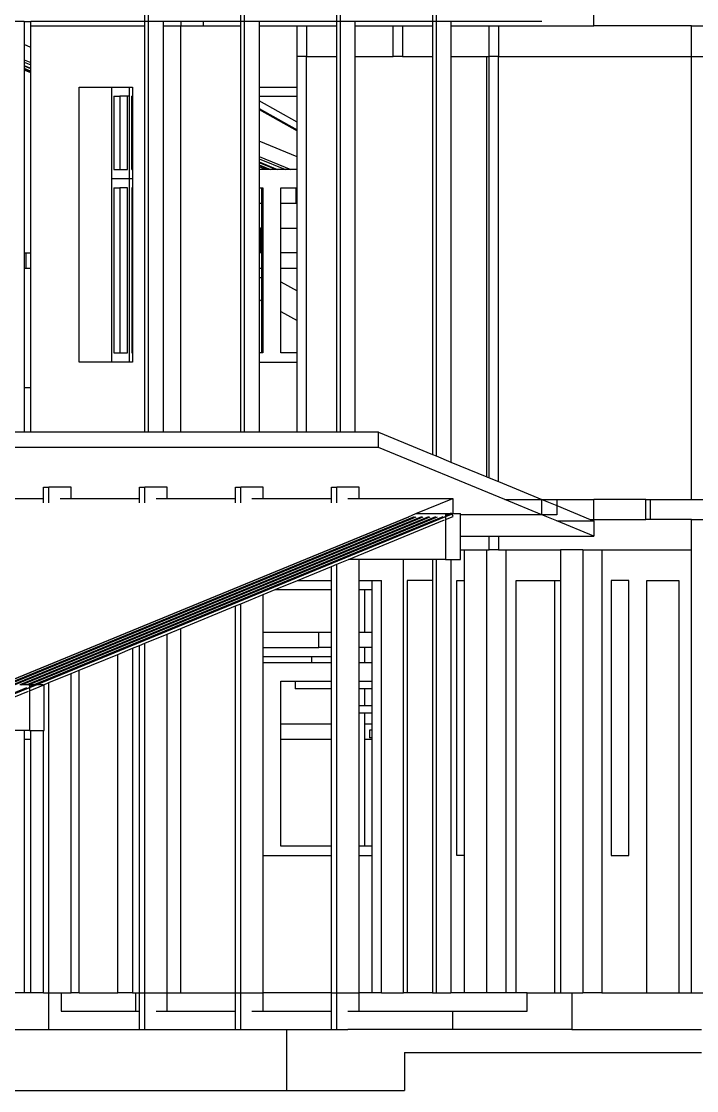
# Model space of a CAD drawing. Header units: millimetres. Extents: x -9648 to 49406, y -5724 to 5571.
# Drawn here: x -6144 to -1725, y -5724 to 1276 of the extents above; entities that cross this region are included whole.
import ezdxf

# ---------------------------------------------------------------- set-up
doc = ezdxf.new("R2010")
doc.units = ezdxf.units.MM
doc.layers.add('SectionCutEdges', color=7, linetype='Continuous')

msp = doc.modelspace()

# ---------------------------------------------------------------- linework, layer by layer
for p, q in [((-5337.6, 1375.8), (-5337.6, 1275.8)), ((-5314.4, 1375.8), (-5314.4, 1275.8)), ((-4709.5, 1375.8), (-4709.5, 1275.8)), ((-4686.2, 1375.8), (-4686.2, 1275.8)), ((-4081.3, 1375.8), (-4081.3, 1275.8)), ((-4058, 1375.8), (-4058, 1275.8)), ((-3453.1, 1375.8), (-3453.1, 1275.8)), ((-3429.9, 1375.8), (-3429.9, 1275.8)), ((-6126.8, 1275.8), (-6224.1, 1275.8)), ((-6126.8, 1275.8), (-6083.1, 1275.8)), ((-6126.8, 1275.8), (-6126.8, 1123.9)), ((-6083.1, 1245.8), (-6083.1, 1275.8)), ((-5337.6, 1275.8), (-6083.1, 1275.8)), ((-5337.6, 1275.8), (-5337.6, 1245.8)), ((-5314.4, 1275.8), (-5337.6, 1275.8)), ((-5314.4, 1275.8), (-5314.4, -1414.5)), ((-5217.1, 1275.8), (-5314.4, 1275.8)), ((-5217.1, 1275.8), (-5217.1, 1245.8)), ((-5101.2, 1275.8), (-5217.1, 1275.8)), ((-5101.2, 1275.8), (-5101.2, 1245.8)), ((-4955.4, 1275.8), (-5101.2, 1275.8)), ((-4955.4, 1275.8), (-4955.4, 1245.8)), ((-4709.5, 1275.8), (-4955.4, 1275.8)), ((-4709.5, 1275.8), (-4709.5, 1245.8)), ((-4686.2, 1275.8), (-4709.5, 1275.8)), ((-4686.2, 1275.8), (-4686.2, -1414.5)), ((-4588.9, 1275.8), (-4686.2, 1275.8)), ((-4081.3, 1275.8), (-4588.9, 1275.8)), ((-4588.9, 1275.8), (-4588.9, 1245.8)), ((-4081.3, 1275.8), (-4081.3, 1245.8)), ((-4058, 1275.8), (-4081.3, 1275.8)), ((-4058, 1275.8), (-4058, -1414.5)), ((-3960.8, 1275.8), (-4058, 1275.8)), ((-3960.8, 1275.8), (-3960.8, 1245.8)), ((-3453.1, 1275.8), (-3960.8, 1275.8)), ((-3453.1, 1275.8), (-3453.1, 1245.8)), ((-3429.9, 1275.8), (-3453.1, 1275.8)), ((-3429.9, 1275.8), (-3429.9, -1569.2)), ((-3332.6, 1275.8), (-3429.9, 1275.8)), ((-3332.6, 1275.8), (-3332.6, 1245.8)), ((-2737, 1275.8), (-3332.6, 1275.8)), ((-6083.1, 1245.8), (-5337.6, 1245.8)), ((-6083.1, 1105.9), (-6083.1, 1245.8)), ((-5337.6, 1245.8), (-5337.6, -1414.5)), ((-5217.1, 1245.8), (-5101.2, 1245.8)), ((-5217.1, 1245.8), (-5217.1, -1414.5)), ((-5101.2, 1245.8), (-4955.4, 1245.8)), ((-5101.2, -1414.5), (-5101.2, 1245.8)), ((-4955.4, 1245.8), (-4709.5, 1245.8)), ((-4709.5, 1245.8), (-4709.5, -1414.5)), ((-4588.9, 1245.8), (-4339.1, 1245.8)), ((-4588.9, 1245.8), (-4588.9, 845.8)), ((-4339.1, 1045.8), (-4339.1, 1245.8)), ((-4339.1, 1245.8), (-4278.6, 1245.8)), ((-4278.6, 1245.8), (-4278.6, 1045.8)), ((-4278.6, 1245.8), (-4081.3, 1245.8)), ((-4081.3, 1245.8), (-4081.3, 1045.8)), ((-3960.8, 1245.8), (-3710.9, 1245.8)), ((-3960.8, 1245.8), (-3960.8, 1045.8)), ((-3710.9, 1045.8), (-3710.9, 1245.8)), ((-3710.9, 1245.8), (-3650.4, 1245.8)), ((-3650.4, 1245.8), (-3453.1, 1245.8)), ((-3650.4, 1245.8), (-3650.4, 1045.8)), ((-3453.1, 1245.8), (-3453.1, 1045.8)), ((-3332.6, 1245.8), (-3082.7, 1245.8)), ((-3332.6, 1245.8), (-3332.6, 1045.8)), ((-3082.7, 1245.8), (-3022.2, 1245.8)), ((-3082.7, 1045.8), (-3082.7, 1245.8)), ((-3022.2, 1245.8), (-3022.2, 1045.8)), ((-3022.2, 1245.8), (-2396.6, 1245.8)), ((-1757.9, 1045.8), (-1757.9, 1245.8)), ((-6083.1, 1105.9), (-6126.8, 1123.9)), ((-6126.8, 1123.9), (-6126.8, 1023.9)), ((-6083.1, 1005.9), (-6083.1, 1105.9)), ((-6126.8, 1023.9), (-6083.1, 1005.9)), ((-6126.8, 1023.9), (-6126.8, 1009.5)), ((-6126.8, 1009.5), (-6083.1, 991.5)), ((-6126.8, 1009.5), (-6126.8, 987.9)), ((-6126.8, 987.9), (-6083.1, 969.9)), ((-6126.8, 987.9), (-6126.8, 983.1)), ((-6083.1, 965.1), (-6126.8, 983.1)), ((-6126.8, 983.1), (-6126.8, 968.8)), ((-6083.1, 991.5), (-6083.1, 1005.9)), ((-6083.1, 969.9), (-6083.1, 991.5)), ((-4278.6, 1045.8), (-4339.1, 1045.8)), ((-4339.1, 845.8), (-4339.1, 1045.8)), ((-4278.6, 1045.8), (-4081.3, 1045.8)), ((-4278.6, -1414.5), (-4278.6, 1045.8)), ((-4081.3, 1045.8), (-4081.3, -1414.5)), ((-3960.8, 1045.8), (-3710.9, 1045.8)), ((-3960.8, 1045.8), (-3960.8, -1414.5)), ((-3650.4, 1045.8), (-3710.9, 1045.8)), ((-3650.4, 1045.8), (-3453.1, 1045.8)), ((-3453.1, 1045.8), (-3453.1, -1559.7)), ((-3332.6, 1045.8), (-3332.6, -1609.2)), ((-3332.6, 1045.8), (-3098.8, 1045.8)), ((-3098.8, -1705.4), (-3098.8, 1045.8)), ((-3098.8, 1045.8), (-3082.7, 1045.8)), ((-3022.2, 1045.8), (-3082.7, 1045.8)), ((-3082.7, -1712), (-3082.7, 1045.8)), ((-3022.2, 1045.8), (-1757.9, 1045.8)), ((-3022.2, -1736.9), (-3022.2, 1045.8)), ((-1757.9, -1854.2), (-1757.9, 1045.8)), ((-1757.9, 1045.8), (-1417.5, 1045.8)), ((-6126.8, 968.8), (-6083.1, 950.8)), ((-6126.8, 968.8), (-6126.8, 964)), ((-6083.1, 946), (-6126.8, 964)), ((-6126.8, 964), (-6126.8, 956.1)), ((-6083.1, 938.1), (-6126.8, 956.1)), ((-6126.8, 956.1), (-6126.8, -239.2)), ((-6083.1, 965.1), (-6083.1, 969.9)), ((-6083.1, 950.8), (-6083.1, 965.1)), ((-6083.1, 946), (-6083.1, 950.8)), ((-6083.1, 938.1), (-6083.1, 946)), ((-6083.1, -239.2), (-6083.1, 938.1)), ((-5766.6, -954.2), (-5766.6, 845.8)), ((-5766.6, 845.8), (-5552.7, 845.8)), ((-5552.7, 245.8), (-5552.7, 845.8)), ((-5552.7, 845.8), (-5436.3, 845.8)), ((-5436.3, 845.8), (-5417.7, 845.8)), ((-5436.3, 785.8), (-5436.3, 845.8)), ((-5417.7, 845.8), (-5417.7, 785.8)), ((-4588.9, 845.8), (-4339.1, 845.8)), ((-4588.9, 845.8), (-4588.9, 785.8)), ((-4339.1, 785.8), (-4339.1, 845.8)), ((-5538.7, 785.8), (-5538.7, 305.8)), ((-5538.7, 785.8), (-5499.8, 785.8)), ((-5499.8, 785.8), (-5499.8, 305.8)), ((-5450.3, 785.8), (-5499.8, 785.8)), ((-5450.3, 305.8), (-5450.3, 785.8)), ((-5436.3, 785.8), (-5450.3, 785.8)), ((-5436.3, 245.8), (-5436.3, 785.8)), ((-5417.7, 785.8), (-5422.4, 785.8)), ((-5422.4, 305.8), (-5422.4, 785.8)), ((-5417.7, 785.8), (-5417.7, 305.8)), ((-4588.9, 785.8), (-4339.1, 785.8)), ((-4588.9, 785.8), (-4588.9, 754.7)), ((-4339.1, 616.4), (-4339.1, 785.8)), ((-4339.1, 616.4), (-4588.9, 754.7)), ((-4588.9, 754.7), (-4588.9, 704.7)), ((-4588.9, 704.7), (-4339.1, 566.4)), ((-4588.9, 704.7), (-4588.9, 698.2)), ((-4588.9, 698.2), (-4339.1, 559.9)), ((-4588.9, 698.2), (-4588.9, 491.4)), ((-4339.1, 566.4), (-4339.1, 616.4)), ((-4339.1, 559.9), (-4339.1, 566.4)), ((-4339.1, 388.6), (-4588.9, 491.4)), ((-4588.9, 491.4), (-4588.9, 391.4)), ((-4339.1, 388.6), (-4339.1, 559.9)), ((-4588.9, 391.4), (-4380.7, 305.8)), ((-4588.9, 391.4), (-4588.9, 377)), ((-4588.9, 377), (-4415.9, 305.8)), ((-4588.9, 377), (-4588.9, 355.4)), ((-4588.9, 355.4), (-4468.2, 305.8)), ((-4588.9, 355.4), (-4588.9, 350.6)), ((-4479.9, 305.8), (-4588.9, 350.6)), ((-4588.9, 350.6), (-4588.9, 336.3)), ((-4339.1, 305.8), (-4339.1, 388.6)), ((-5538.7, 305.8), (-5499.8, 305.8)), ((-5499.8, 305.8), (-5450.3, 305.8)), ((-5422.4, 305.8), (-5417.7, 305.8)), ((-5417.7, 305.8), (-5417.7, 245.8)), ((-4588.9, 336.3), (-4514.8, 305.8)), ((-4588.9, 336.3), (-4588.9, 331.5)), ((-4526.4, 305.8), (-4588.9, 331.5)), ((-4588.9, 331.5), (-4588.9, 323.6)), ((-4545.7, 305.8), (-4588.9, 323.6)), ((-4588.9, 323.6), (-4588.9, 305.8)), ((-4545.7, 305.8), (-4588.9, 305.8)), ((-4588.9, 305.8), (-4588.9, 185.8)), ((-4526.4, 305.8), (-4545.7, 305.8)), ((-4514.8, 305.8), (-4526.4, 305.8)), ((-4479.9, 305.8), (-4514.8, 305.8)), ((-4468.2, 305.8), (-4479.9, 305.8)), ((-4415.9, 305.8), (-4468.2, 305.8)), ((-4380.7, 305.8), (-4415.9, 305.8)), ((-4339.1, 305.8), (-4380.7, 305.8)), ((-4339.1, 185.8), (-4339.1, 305.8)), ((-5552.7, -954.2), (-5552.7, 245.8)), ((-5436.3, 245.8), (-5552.7, 245.8)), ((-5436.3, -954.2), (-5436.3, 245.8)), ((-5417.7, 245.8), (-5436.3, 245.8)), ((-5417.7, 245.8), (-5417.7, 185.8)), ((-5538.7, 185.8), (-5538.7, -894.2)), ((-5538.7, 185.8), (-5499.8, 185.8)), ((-5499.8, 185.8), (-5499.8, -894.2)), ((-5450.3, 185.8), (-5499.8, 185.8)), ((-5450.3, -894.2), (-5450.3, 185.8)), ((-5417.7, 185.8), (-5422.4, 185.8)), ((-5422.4, 185.8), (-5422.4, -894.2)), ((-5417.7, 185.8), (-5417.7, -894.2)), ((-4588.9, 185.8), (-4573, 185.8)), ((-4588.9, 185.8), (-4588.9, 83.8)), ((-4573, 185.8), (-4563.7, 185.8)), ((-4573, 185.8), (-4573, 83.8)), ((-4563.7, 185.8), (-4563.7, -894.2)), ((-4447, 185.8), (-4344.8, 185.8)), ((-4447, 83.8), (-4447, 185.8)), ((-4344.8, 83.8), (-4344.8, 185.8)), ((-4344.8, 185.8), (-4339.1, 185.8)), ((-4339.1, 83.8), (-4339.1, 185.8)), ((-4573, 83.8), (-4588.9, 83.8)), ((-4588.9, 83.8), (-4588.9, -77.7)), ((-4573, 83.8), (-4573, -77.7)), ((-4344.8, 83.8), (-4447, 83.8)), ((-4447, -77.7), (-4447, 83.8)), ((-4339.1, 83.8), (-4344.8, 83.8)), ((-4339.1, -77.7), (-4339.1, 83.8)), ((-4579.3, -77.7), (-4588.9, -77.7)), ((-4588.9, -77.7), (-4588.9, -239.2)), ((-4579.3, -239.2), (-4579.3, -77.7)), ((-4579.3, -77.7), (-4573, -77.7)), ((-4573, -77.7), (-4573, -239.2)), ((-4447, -77.7), (-4339.1, -77.7)), ((-4447, -239.2), (-4447, -77.7)), ((-4339.1, -239.2), (-4339.1, -77.7)), ((-6126.8, -239.2), (-6113.3, -239.2)), ((-6126.8, -239.2), (-6126.8, -339.2)), ((-6113.3, -239.2), (-6083.1, -239.2)), ((-6113.3, -339.2), (-6113.3, -239.2)), ((-6083.1, -339.2), (-6083.1, -239.2)), ((-4579.3, -239.2), (-4588.9, -239.2)), ((-4588.9, -239.2), (-4588.9, -339.2)), ((-4573, -239.2), (-4579.3, -239.2)), ((-4573, -239.2), (-4573, -339.2)), ((-4339.1, -239.2), (-4447, -239.2)), ((-4447, -339.2), (-4447, -239.2)), ((-4339.1, -339.2), (-4339.1, -239.2)), ((-6126.8, -339.2), (-6113.3, -339.2)), ((-6126.8, -339.2), (-6126.8, -1124.2)), ((-6113.3, -339.2), (-6083.1, -339.2)), ((-6083.1, -1124.2), (-6083.1, -339.2)), ((-4588.9, -339.2), (-4573, -339.2)), ((-4588.9, -339.2), (-4588.9, -400.7)), ((-4573, -339.2), (-4573, -400.7)), ((-4447, -339.2), (-4339.1, -339.2)), ((-4447, -429.4), (-4447, -339.2)), ((-4339.1, -489.2), (-4339.1, -339.2)), ((-4588.9, -400.7), (-4573, -400.7)), ((-4588.9, -400.7), (-4588.9, -544)), ((-4573, -400.7), (-4573, -552.8)), ((-4447, -429.4), (-4339.1, -489.2)), ((-4447, -622.6), (-4447, -429.4)), ((-4339.1, -682.3), (-4339.1, -489.2)), ((-4588.9, -544), (-4573, -552.8)), ((-4588.9, -544), (-4588.9, -894.2)), ((-4573, -552.8), (-4573, -894.2)), ((-4447, -622.6), (-4339.1, -682.3)), ((-4447, -894.2), (-4447, -622.6)), ((-4339.1, -894.2), (-4339.1, -682.3)), ((-5538.7, -894.2), (-5499.8, -894.2)), ((-5499.8, -894.2), (-5450.3, -894.2)), ((-5422.4, -894.2), (-5417.7, -894.2)), ((-5417.7, -894.2), (-5417.7, -954.2)), ((-4573, -894.2), (-4588.9, -894.2)), ((-4588.9, -894.2), (-4588.9, -954.2)), ((-4563.7, -894.2), (-4573, -894.2)), ((-4339.1, -894.2), (-4447, -894.2)), ((-4339.1, -954.2), (-4339.1, -894.2)), ((-5552.7, -954.2), (-5766.6, -954.2)), ((-5436.3, -954.2), (-5552.7, -954.2)), ((-5417.7, -954.2), (-5436.3, -954.2)), ((-4588.9, -954.2), (-4339.1, -954.2)), ((-4588.9, -954.2), (-4588.9, -1414.5)), ((-4339.1, -1414.5), (-4339.1, -954.2)), ((-6083.1, -1124.2), (-6126.8, -1124.2)), ((-6126.8, -1124.2), (-6126.8, -1414.5)), ((-6083.1, -1414.5), (-6083.1, -1124.2)), ((-6126.8, -1414.5), (-6224.1, -1414.5)), ((-6083.1, -1414.5), (-6126.8, -1414.5)), ((-5337.6, -1414.5), (-6083.1, -1414.5)), ((-5314.4, -1414.5), (-5337.6, -1414.5)), ((-5217.1, -1414.5), (-5314.4, -1414.5)), ((-5101.2, -1414.5), (-5217.1, -1414.5)), ((-4709.5, -1414.5), (-5101.2, -1414.5)), ((-4686.2, -1414.5), (-4709.5, -1414.5)), ((-4588.9, -1414.5), (-4686.2, -1414.5)), ((-4339.1, -1414.5), (-4588.9, -1414.5)), ((-4278.6, -1414.5), (-4339.1, -1414.5)), ((-4081.3, -1414.5), (-4278.6, -1414.5)), ((-4058, -1414.5), (-4081.3, -1414.5)), ((-3960.8, -1414.5), (-4058, -1414.5)), ((-3806, -1414.5), (-3960.8, -1414.5)), ((-3806, -1514.5), (-7421.1, -1514.5)), ((-5999.2, -1774.2), (-5964.3, -1774.2)), ((-5999.2, -1846.9), (-5999.2, -1774.2)), ((-5964.3, -1876.9), (-5964.3, -1774.2)), ((-5818.4, -1774.2), (-5964.3, -1774.2)), ((-5818.4, -1846.9), (-5818.4, -1774.2)), ((-5371, -1774.2), (-5336.1, -1774.2)), ((-5371, -1846.9), (-5371, -1774.2)), ((-5336.1, -1876.9), (-5336.1, -1774.2)), ((-5190.2, -1774.2), (-5336.1, -1774.2)), ((-5190.2, -1846.9), (-5190.2, -1774.2)), ((-4742.8, -1774.2), (-4707.9, -1774.2)), ((-4742.8, -1846.9), (-4742.8, -1774.2)), ((-4707.9, -1876.9), (-4707.9, -1774.2)), ((-4562, -1774.2), (-4707.9, -1774.2)), ((-4562, -1846.9), (-4562, -1774.2)), ((-4114.6, -1774.2), (-4079.7, -1774.2)), ((-4114.6, -1846.9), (-4114.6, -1774.2)), ((-4079.7, -1876.9), (-4079.7, -1774.2)), ((-3933.9, -1774.2), (-4079.7, -1774.2)), ((-3933.9, -1846.9), (-3933.9, -1774.2)), ((-6612.8, -1846.9), (-5999.2, -1846.9)), ((-5999.2, -1876.9), (-5999.2, -1846.9)), ((-5891.3, -1846.9), (-5818.4, -1846.9)), ((-5818.4, -1846.9), (-5371, -1846.9)), ((-5371, -1876.9), (-5371, -1846.9)), ((-5263.1, -1846.9), (-5190.2, -1846.9)), ((-5190.2, -1846.9), (-4742.8, -1846.9)), ((-4742.8, -1876.9), (-4742.8, -1846.9)), ((-4635, -1846.9), (-4562, -1846.9)), ((-4562, -1846.9), (-4114.6, -1846.9)), ((-4114.6, -1876.9), (-4114.6, -1846.9)), ((-4006.8, -1846.9), (-3933.9, -1846.9)), ((-3933.9, -1846.9), (-3319.8, -1846.9)), ((-2980.1, -1854.2), (-2737, -1854.2)), ((-2639.7, -1854.2), (-2396.6, -1854.2)), ((-2057.7, -1984.2), (-2057.7, -1854.2)), ((-2027.5, -1984.2), (-2027.5, -1854.2)), ((-3562.9, -1946.9), (-3368.4, -1946.9)), ((-3368.4, -1964.3), (-3326.3, -1946.9)), ((-3337.9, -1946.9), (-3368.4, -1959.5)), ((-3319.1, -1965.5), (-3325.4, -1949.3)), ((-2737, -1954.2), (-3271.1, -1954.2)), ((-6282.9, -3067.3), (-3607.6, -1966.9)), ((-3572.7, -1966.9), (-6248, -3067.3)), ((-6236.3, -3067.3), (-3561, -1966.9)), ((-3526.1, -1966.9), (-6201.4, -3067.3)), ((-6189.8, -3067.3), (-3514.5, -1966.9)), ((-3479.6, -1966.9), (-6154.9, -3067.3)), ((-6143.3, -3067.3), (-3468, -1966.9)), ((-3433.1, -1966.9), (-6108.4, -3067.3)), ((-6096.8, -3067.3), (-3421.4, -1966.9)), ((-3386.5, -1966.9), (-6061.9, -3067.3)), ((-6050.2, -3067.3), (-3374.9, -1966.9)), ((-4003.3, -2246.9), (-3374.9, -1988.5)), ((-3368.4, -1985.8), (-3319.1, -1965.5)), ((-2639.7, -1994.2), (-2396.6, -1994.2)), ((-2420.9, -1984.2), (-2396.6, -1984.2)), ((-1757.9, -2184.2), (-1757.9, -1984.2)), ((-3271.1, -2094.2), (-3082.7, -2094.2)), ((-3082.7, -2184.2), (-3082.7, -2094.2)), ((-3082.7, -2094.2), (-3022.2, -2094.2)), ((-3022.2, -2094.2), (-3022.2, -2184.2)), ((-3022.2, -2094.2), (-2396.6, -2094.2)), ((-3271.1, -2184.2), (-3243, -2184.2)), ((-3243, -2384.2), (-3243, -2184.2)), ((-3243, -2184.2), (-3098.8, -2184.2)), ((-3098.8, -5084.2), (-3098.8, -2184.2)), ((-3098.8, -2184.2), (-3082.7, -2184.2)), ((-3022.2, -2184.2), (-3082.7, -2184.2)), ((-3022.2, -2184.2), (-2972.4, -2184.2)), ((-2972.4, -5084.2), (-2972.4, -2184.2)), ((-2972.4, -2184.2), (-2614.9, -2184.2)), ((-2614.9, -2184.2), (-2614.9, -2384.2)), ((-2470.6, -2184.2), (-2614.9, -2184.2)), ((-2470.6, -2184.2), (-2470.6, -5084.2)), ((-2470.6, -2184.2), (-2344.2, -2184.2)), ((-2344.2, -2184.2), (-2344.2, -5084.2)), ((-2344.2, -2184.2), (-1757.9, -2184.2)), ((-1757.9, -5084.2), (-1757.9, -2184.2)), ((-4337.1, -2384.2), (-4114.6, -2292.7)), ((-4114.6, -2292.7), (-4079.7, -2278.4)), ((-4114.6, -2384.2), (-4114.6, -2292.7)), ((-4079.7, -2278.4), (-4003.3, -2246.9)), ((-4079.7, -5084.2), (-4079.7, -2278.4)), ((-3933.9, -2246.9), (-4003.3, -2246.9)), ((-3642.4, -2246.9), (-3933.9, -2246.9)), ((-3933.9, -2384.2), (-3933.9, -2246.9)), ((-3642.4, -5084.2), (-3642.4, -2246.9)), ((-3453.1, -2246.9), (-3642.4, -2246.9)), ((-3453.1, -2246.9), (-3453.1, -2384.2)), ((-3429.9, -2246.9), (-3453.1, -2246.9)), ((-3429.9, -2246.9), (-3429.9, -5084.2)), ((-3368.4, -2246.9), (-3429.9, -2246.9)), ((-3332.6, -2246.9), (-3332.6, -5084.2)), ((-4562, -2476.7), (-4483, -2444.2)), ((-4483, -2444.2), (-4337.1, -2384.2)), ((-4483, -2444.2), (-4114.6, -2444.2)), ((-4337.1, -2384.2), (-4114.6, -2384.2)), ((-4114.6, -2444.2), (-4114.6, -2384.2)), ((-4114.6, -2724.2), (-4114.6, -2444.2)), ((-3933.9, -2384.2), (-3848.8, -2384.2)), ((-3933.9, -2444.2), (-3933.9, -2384.2)), ((-3933.9, -2444.2), (-3896.1, -2444.2)), ((-3933.9, -2724.2), (-3933.9, -2444.2)), ((-3896.1, -2724.2), (-3896.1, -2444.2)), ((-3896.1, -2444.2), (-3848.8, -2444.2)), ((-3848.8, -2384.2), (-3788.3, -2384.2)), ((-3848.8, -2444.2), (-3848.8, -2384.2)), ((-3848.8, -2724.2), (-3848.8, -2444.2)), ((-3788.3, -5084.2), (-3788.3, -2384.2)), ((-3453.1, -2384.2), (-3619.1, -2384.2)), ((-3619.1, -2384.2), (-3619.1, -5084.2)), ((-3453.1, -2384.2), (-3453.1, -5084.2)), ((-3293.4, -4184.2), (-3293.4, -2384.2)), ((-3293.4, -2384.2), (-3243, -2384.2)), ((-3243, -4184.2), (-3243, -2384.2)), ((-2904.9, -5084.2), (-2904.9, -2384.2)), ((-2904.9, -2384.2), (-2652, -2384.2)), ((-2652, -2384.2), (-2614.9, -2384.2)), ((-2652, -5084.2), (-2652, -2384.2)), ((-2614.9, -2384.2), (-2614.9, -5084.2)), ((-2167.4, -2384.2), (-2283.7, -2384.2)), ((-2283.7, -2384.2), (-2283.7, -4184.2)), ((-2167.4, -4184.2), (-2167.4, -2384.2)), ((-2051, -5084.2), (-2051, -2384.2)), ((-2051, -2384.2), (-1841.6, -2384.2)), ((-1841.6, -2384.2), (-1841.6, -5084.2)), ((-4707.9, -2536.7), (-4562, -2476.7)), ((-4562, -2724.2), (-4562, -2476.7)), ((-5101.2, -2698.5), (-4742.8, -2551.1)), ((-4742.8, -2551.1), (-4707.9, -2536.7)), ((-4742.8, -5084.2), (-4742.8, -2551.1)), ((-4707.9, -5084.2), (-4707.9, -2536.7)), ((-5190.2, -2735.1), (-5101.2, -2698.5)), ((-5101.2, -5084.2), (-5101.2, -2698.5)), ((-4197.4, -2724.2), (-4562, -2724.2)), ((-4562, -2824.2), (-4562, -2724.2)), ((-4114.6, -2724.2), (-4197.4, -2724.2)), ((-4197.4, -2823.2), (-4197.4, -2724.2)), ((-4114.6, -2823.2), (-4114.6, -2724.2)), ((-3896.1, -2724.2), (-3933.9, -2724.2)), ((-3933.9, -2823.2), (-3933.9, -2724.2)), ((-3848.8, -2724.2), (-3896.1, -2724.2)), ((-3848.8, -2823.2), (-3848.8, -2724.2)), ((-5371, -2809.4), (-5336.1, -2795.1)), ((-5336.1, -2795.1), (-5190.2, -2735.1)), ((-5336.1, -5084.2), (-5336.1, -2795.1)), ((-5190.2, -5084.2), (-5190.2, -2735.1)), ((-5766.6, -2972.2), (-5513.8, -2868.2)), ((-5513.8, -2868.2), (-5417.7, -2828.6)), ((-5513.8, -5084.2), (-5513.8, -2868.2)), ((-5417.7, -2828.6), (-5371, -2809.4)), ((-5417.7, -2828.6), (-5417.7, -5084.2)), ((-5371, -5084.2), (-5371, -2809.4)), ((-4562, -2824.2), (-4197.4, -2824.2)), ((-4562, -2884.2), (-4562, -2824.2)), ((-4114.6, -2823.2), (-4197.4, -2823.2)), ((-4197.4, -2824.2), (-4197.4, -2823.2)), ((-4114.6, -2884.2), (-4114.6, -2823.2)), ((-3896.1, -2823.2), (-3933.9, -2823.2)), ((-3933.9, -2924.2), (-3933.9, -2823.2)), ((-3896.1, -2924.2), (-3896.1, -2823.2)), ((-3848.8, -2823.2), (-3896.1, -2823.2)), ((-3848.8, -2924.2), (-3848.8, -2823.2)), ((-4246, -2884.2), (-4562, -2884.2)), ((-4562, -2924.2), (-4562, -2884.2)), ((-4562, -4184.2), (-4562, -2924.2)), ((-4246, -2924.2), (-4562, -2924.2)), ((-4114.6, -2884.2), (-4246, -2884.2)), ((-4246, -2884.2), (-4246, -2924.2)), ((-4114.6, -2924.2), (-4246, -2924.2)), ((-4114.6, -2924.2), (-4114.6, -2884.2)), ((-4114.6, -3044.2), (-4114.6, -2924.2)), ((-3896.1, -2924.2), (-3933.9, -2924.2)), ((-3933.9, -3044.2), (-3933.9, -2924.2)), ((-3848.8, -2924.2), (-3896.1, -2924.2)), ((-3848.8, -3044.2), (-3848.8, -2924.2)), ((-5964.3, -3053.4), (-5818.4, -2993.4)), ((-5818.4, -2993.4), (-5766.6, -2972.2)), ((-5818.4, -5084.2), (-5818.4, -2993.4)), ((-5766.6, -5084.2), (-5766.6, -2972.2)), ((-6143.3, -3067.3), (-6154.9, -3067.3)), ((-6108.4, -3067.3), (-6143.3, -3067.3)), ((-6096.8, -3067.3), (-6108.4, -3067.3)), ((-6092.3, -3067.3), (-6096.8, -3067.3)), ((-6092.3, -3084.6), (-6050.2, -3067.3)), ((-6061.9, -3067.3), (-6092.3, -3079.8)), ((-6092.3, -3106.1), (-6001.6, -3068.8)), ((-5997.8, -3067.3), (-5964.3, -3053.4)), ((-5964.3, -5084.2), (-5964.3, -3053.4)), ((-4447, -3044.2), (-4351.8, -3044.2)), ((-4447, -3324.2), (-4447, -3044.2)), ((-4351.8, -3044.2), (-4351.8, -3094.2)), ((-4351.8, -3044.2), (-4114.6, -3044.2)), ((-4114.6, -3094.2), (-4114.6, -3044.2)), ((-3933.9, -3044.2), (-3848.8, -3044.2)), ((-3933.9, -3094.2), (-3933.9, -3044.2)), ((-3848.8, -3094.2), (-3848.8, -3044.2)), ((-7210, -3544.3), (-6098.8, -3087.3)), ((-6110.5, -3087.3), (-7210, -3539.5)), ((-6727.3, -3367.3), (-6098.8, -3108.8)), ((-4114.6, -3094.2), (-4351.8, -3094.2)), ((-4114.6, -3324.2), (-4114.6, -3094.2)), ((-3896.1, -3094.2), (-3933.9, -3094.2)), ((-3933.9, -3204.2), (-3933.9, -3094.2)), ((-3896.1, -3204.2), (-3896.1, -3094.2)), ((-3848.8, -3094.2), (-3896.1, -3094.2)), ((-3848.8, -3204.2), (-3848.8, -3094.2)), ((-3896.1, -3204.2), (-3933.9, -3204.2)), ((-3933.9, -3254.2), (-3933.9, -3204.2)), ((-3848.8, -3204.2), (-3896.1, -3204.2)), ((-3848.8, -3254.2), (-3848.8, -3204.2)), ((-3896.1, -3254.2), (-3933.9, -3254.2)), ((-3933.9, -4124.2), (-3933.9, -3254.2)), ((-3848.8, -3254.2), (-3896.1, -3254.2)), ((-3896.1, -3324.2), (-3896.1, -3254.2)), ((-3848.8, -3324.2), (-3848.8, -3254.2)), ((-4114.6, -3324.2), (-4447, -3324.2)), ((-4447, -3424.2), (-4447, -3324.2)), ((-4114.6, -3424.2), (-4114.6, -3324.2)), ((-3848.8, -3324.2), (-3896.1, -3324.2)), ((-3896.1, -3424.2), (-3896.1, -3324.2)), ((-3848.8, -3364.2), (-3848.8, -3324.2)), ((-6126.8, -3367.3), (-6224.1, -3367.3)), ((-6126.8, -3367.3), (-6126.8, -3424.2)), ((-6092.3, -3367.3), (-6126.8, -3367.3)), ((-6126.8, -3424.2), (-6083.1, -3424.2)), ((-6126.8, -3424.2), (-6126.8, -5084.2)), ((-6083.1, -3424.2), (-6083.1, -3367.3)), ((-6083.1, -5084.2), (-6083.1, -3424.2)), ((-5999.2, -5084.2), (-5999.2, -3367.3)), ((-4447, -3424.2), (-4114.6, -3424.2)), ((-4447, -4124.2), (-4447, -3424.2)), ((-4114.6, -4124.2), (-4114.6, -3424.2)), ((-3896.1, -3424.2), (-3848.8, -3424.2)), ((-3896.1, -4124.2), (-3896.1, -3424.2)), ((-3848.8, -3364.2), (-3865.5, -3364.2)), ((-3865.5, -3364.2), (-3865.5, -3414.2)), ((-3848.8, -3414.2), (-3865.5, -3414.2)), ((-3848.8, -3414.2), (-3848.8, -3364.2)), ((-3848.8, -3424.2), (-3848.8, -3414.2)), ((-3848.8, -4124.2), (-3848.8, -3424.2)), ((-4114.6, -4124.2), (-4447, -4124.2)), ((-4114.6, -4184.2), (-4114.6, -4124.2)), ((-3896.1, -4124.2), (-3933.9, -4124.2)), ((-3933.9, -4184.2), (-3933.9, -4124.2)), ((-3848.8, -4124.2), (-3896.1, -4124.2)), ((-3848.8, -4184.2), (-3848.8, -4124.2)), ((-4562, -4184.2), (-4114.6, -4184.2)), ((-4562, -5084.2), (-4562, -4184.2)), ((-4114.6, -5084.2), (-4114.6, -4184.2)), ((-3933.9, -4184.2), (-3848.8, -4184.2)), ((-3933.9, -5084.2), (-3933.9, -4184.2)), ((-3848.8, -5084.2), (-3848.8, -4184.2)), ((-3243, -4184.2), (-3293.4, -4184.2)), ((-3243, -5084.2), (-3243, -4184.2)), ((-2283.7, -4184.2), (-2167.4, -4184.2)), ((-5964.3, -5324.2), (-5964.3, -5084.2)), ((-5883.2, -5084.2), (-5883.2, -5204.2)), ((-5397.7, -5084.2), (-5397.7, -5204.2)), ((-5371, -5204.2), (-5371, -5084.2)), ((-5336.1, -5324.2), (-5336.1, -5084.2)), ((-5190.2, -5204.2), (-5190.2, -5084.2)), ((-4742.8, -5204.2), (-4742.8, -5084.2)), ((-4707.9, -5324.2), (-4707.9, -5084.2)), ((-4562, -5204.2), (-4562, -5084.2)), ((-4114.6, -5204.2), (-4114.6, -5084.2)), ((-4079.7, -5324.2), (-4079.7, -5084.2)), ((-3933.9, -5204.2), (-3933.9, -5084.2)), ((-5883.2, -5204.2), (-5397.7, -5204.2)), ((-5397.7, -5204.2), (-5371, -5204.2)), ((-5371, -5324.2), (-5371, -5204.2)), ((-5263.1, -5204.2), (-5190.2, -5204.2)), ((-5190.2, -5204.2), (-4742.8, -5204.2)), ((-4742.8, -5324.2), (-4742.8, -5204.2)), ((-4635, -5204.2), (-4562, -5204.2)), ((-4562, -5204.2), (-4114.6, -5204.2)), ((-4114.6, -5324.2), (-4114.6, -5204.2)), ((-4006.8, -5204.2), (-3933.9, -5204.2)), ((-3933.9, -5204.2), (-3319.8, -5204.2)), ((-4408.8, -5324.2), (-4408.8, -5724.2)), ((-3637.6, -5474.2), (-3637.6, -5724.2)), ((-3637.6, -5474.2), (-1691.8, -5474.2)), ((-8572.8, -5724.2), (-4408.8, -5724.2)), ((-4408.8, -5724.2), (-3637.6, -5724.2))]:
    msp.add_line(p, q)
at = {"layer": 'SectionCutEdges'}
for p, q in [((-2396.6, 1245.8), (-2396.6, 1375.8)), ((-1757.9, 1245.8), (-2396.6, 1245.8)), ((-1757.9, 1245.8), (-1417.5, 1245.8)), ((-3806, -1514.5), (-3806, -1414.5)), ((-3806, -1414.5), (-3453.1, -1559.7)), ((-2980.1, -1854.2), (-3806, -1514.5)), ((-3453.1, -1559.7), (-3429.9, -1569.2)), ((-3429.9, -1569.2), (-3332.6, -1609.2)), ((-3332.6, -1609.2), (-3098.8, -1705.4)), ((-3098.8, -1705.4), (-3082.7, -1712)), ((-3082.7, -1712), (-3022.2, -1736.9)), ((-3022.2, -1736.9), (-2737, -1854.2)), ((-3562.9, -1946.9), (-3319.8, -1846.9)), ((-3319.8, -1846.9), (-3319.8, -1946.9)), ((-2737, -1954.2), (-2980.1, -1854.2)), ((-2737, -1854.2), (-2639.7, -1854.2)), ((-2737, -1894.2), (-2737, -1854.2)), ((-2737, -1854.2), (-2639.7, -1894.2)), ((-2639.7, -1854.2), (-2639.7, -1894.2)), ((-2396.6, -1984.2), (-2396.6, -1854.2)), ((-2057.7, -1854.2), (-2396.6, -1854.2)), ((-2057.7, -1854.2), (-2027.5, -1854.2)), ((-2027.5, -1854.2), (-1757.9, -1854.2)), ((-1757.9, -1854.2), (-1446.1, -1854.2)), ((-3611.5, -1966.9), (-3562.9, -1946.9)), ((-3368.4, -1946.9), (-3337.9, -1946.9)), ((-3368.4, -1946.9), (-3368.4, -1959.5)), ((-3325.4, -1949.3), (-3368.4, -1966.9)), ((-3368.4, -1959.5), (-3368.4, -1964.3)), ((-3326.3, -1946.9), (-3337.9, -1946.9)), ((-3326.3, -1946.9), (-3319.8, -1946.9)), ((-3319.8, -1946.9), (-3325.4, -1949.3)), ((-3319.8, -1946.9), (-3271.1, -1946.9)), ((-3271.1, -1954.2), (-3271.1, -1946.9)), ((-3271.1, -2094.2), (-3271.1, -1954.2)), ((-2737, -1954.2), (-2737, -1894.2)), ((-2639.7, -1954.2), (-2737, -1954.2)), ((-2639.7, -1994.2), (-2737, -1954.2)), ((-2639.7, -1894.2), (-2639.7, -1954.2)), ((-2639.7, -1894.2), (-2420.9, -1984.2)), ((-6286.8, -3067.3), (-3611.5, -1966.9)), ((-3374.9, -1969.6), (-6043.7, -3067.3)), ((-3368.4, -1966.9), (-3374.9, -1969.6)), ((-3368.4, -1964.3), (-3368.4, -1966.9)), ((-3368.4, -1966.9), (-3368.4, -1985.8)), ((-3368.4, -1985.8), (-3368.4, -2246.9)), ((-2396.6, -2094.2), (-2639.7, -1994.2)), ((-2420.9, -1984.2), (-2396.6, -1994.2)), ((-2396.6, -1984.2), (-2057.7, -1984.2)), ((-2396.6, -1994.2), (-2396.6, -2094.2)), ((-2027.5, -1984.2), (-2057.7, -1984.2)), ((-1757.9, -1984.2), (-2027.5, -1984.2)), ((-1757.9, -1984.2), (-1291.1, -1984.2)), ((-3271.1, -2184.2), (-3271.1, -2094.2)), ((-3271.1, -2246.9), (-3271.1, -2184.2)), ((-3368.4, -2246.9), (-3332.6, -2246.9)), ((-3332.6, -2246.9), (-3271.1, -2246.9)), ((-6043.7, -3067.3), (-6092.3, -3087.3)), ((-6061.9, -3067.3), (-6092.3, -3067.3)), ((-6092.3, -3067.3), (-6092.3, -3079.8)), ((-6092.3, -3079.8), (-6092.3, -3084.6)), ((-6050.2, -3067.3), (-6061.9, -3067.3)), ((-6043.7, -3067.3), (-6050.2, -3067.3)), ((-6001.6, -3067.3), (-6043.7, -3067.3)), ((-6001.6, -3067.3), (-5997.8, -3067.3)), ((-5997.8, -3067.3), (-5995.1, -3067.3)), ((-5995.1, -3367.3), (-5995.1, -3067.3)), ((-6098.8, -3089.9), (-7210, -3546.9)), ((-6092.3, -3087.3), (-6098.8, -3089.9)), ((-6092.3, -3084.6), (-6092.3, -3087.3)), ((-6092.3, -3087.3), (-6092.3, -3106.1)), ((-6092.3, -3106.1), (-6092.3, -3367.3)), ((-6092.3, -3367.3), (-6083.1, -3367.3)), ((-6083.1, -3367.3), (-5999.2, -3367.3)), ((-5999.2, -3367.3), (-5995.1, -3367.3)), ((-6126.8, -5084.2), (-6224.1, -5084.2)), ((-6083.1, -5084.2), (-6126.8, -5084.2)), ((-5999.2, -5084.2), (-6083.1, -5084.2)), ((-5999.2, -5084.2), (-5964.3, -5084.2)), ((-5964.3, -5084.2), (-5891.3, -5084.2)), ((-5891.3, -5084.2), (-5883.2, -5084.2)), ((-5883.2, -5084.2), (-5818.4, -5084.2)), ((-5766.6, -5084.2), (-5818.4, -5084.2)), ((-5766.6, -5084.2), (-5513.8, -5084.2)), ((-5417.7, -5084.2), (-5513.8, -5084.2)), ((-5417.7, -5084.2), (-5397.7, -5084.2)), ((-5397.7, -5084.2), (-5371, -5084.2)), ((-5371, -5084.2), (-5336.1, -5084.2)), ((-5336.1, -5084.2), (-5190.2, -5084.2)), ((-5190.2, -5084.2), (-5101.2, -5084.2)), ((-5101.2, -5084.2), (-4742.8, -5084.2)), ((-4742.8, -5084.2), (-4707.9, -5084.2)), ((-4707.9, -5084.2), (-4562, -5084.2)), ((-4114.6, -5084.2), (-4562, -5084.2)), ((-4114.6, -5084.2), (-4079.7, -5084.2)), ((-4079.7, -5084.2), (-3933.9, -5084.2)), ((-3848.8, -5084.2), (-3933.9, -5084.2)), ((-3788.3, -5084.2), (-3848.8, -5084.2)), ((-3788.3, -5084.2), (-3642.4, -5084.2)), ((-3619.1, -5084.2), (-3642.4, -5084.2)), ((-3453.1, -5084.2), (-3619.1, -5084.2)), ((-3453.1, -5084.2), (-3429.9, -5084.2)), ((-3429.9, -5084.2), (-3332.6, -5084.2)), ((-3243, -5084.2), (-3332.6, -5084.2)), ((-3098.8, -5084.2), (-3243, -5084.2)), ((-2972.4, -5084.2), (-3098.8, -5084.2)), ((-2904.9, -5084.2), (-2972.4, -5084.2)), ((-2834.2, -5084.2), (-2904.9, -5084.2)), ((-2834.2, -5204.2), (-2834.2, -5084.2)), ((-2834.2, -5084.2), (-2652, -5084.2)), ((-2652, -5084.2), (-2614.9, -5084.2)), ((-2614.9, -5084.2), (-2542.5, -5084.2)), ((-2542.5, -5084.2), (-2542.5, -5324.2)), ((-2542.5, -5084.2), (-2470.6, -5084.2)), ((-2344.2, -5084.2), (-2470.6, -5084.2)), ((-2344.2, -5084.2), (-2051, -5084.2)), ((-2051, -5084.2), (-1841.6, -5084.2)), ((-1841.6, -5084.2), (-1757.9, -5084.2)), ((-1757.9, -5084.2), (-1543.8, -5084.2)), ((-3319.8, -5324.2), (-3319.8, -5204.2)), ((-3319.8, -5204.2), (-2834.2, -5204.2)), ((-6335.5, -5324.2), (-5964.3, -5324.2)), ((-5964.3, -5324.2), (-5371, -5324.2)), ((-5371, -5324.2), (-5336.1, -5324.2)), ((-5336.1, -5324.2), (-5263.1, -5324.2)), ((-5263.1, -5324.2), (-4742.8, -5324.2)), ((-4742.8, -5324.2), (-4707.9, -5324.2)), ((-4707.9, -5324.2), (-4635, -5324.2)), ((-4635, -5324.2), (-4408.8, -5324.2)), ((-4408.8, -5324.2), (-4114.6, -5324.2)), ((-4114.6, -5324.2), (-4079.7, -5324.2)), ((-4079.7, -5324.2), (-4006.8, -5324.2)), ((-3319.8, -5324.2), (-4006.8, -5324.2)), ((-2542.5, -5324.2), (-3319.8, -5324.2)), ((-2542.5, -5324.2), (-1691.8, -5324.2))]:
    msp.add_line(p, q, dxfattribs=at)

doc.saveas('drawing.dxf')
